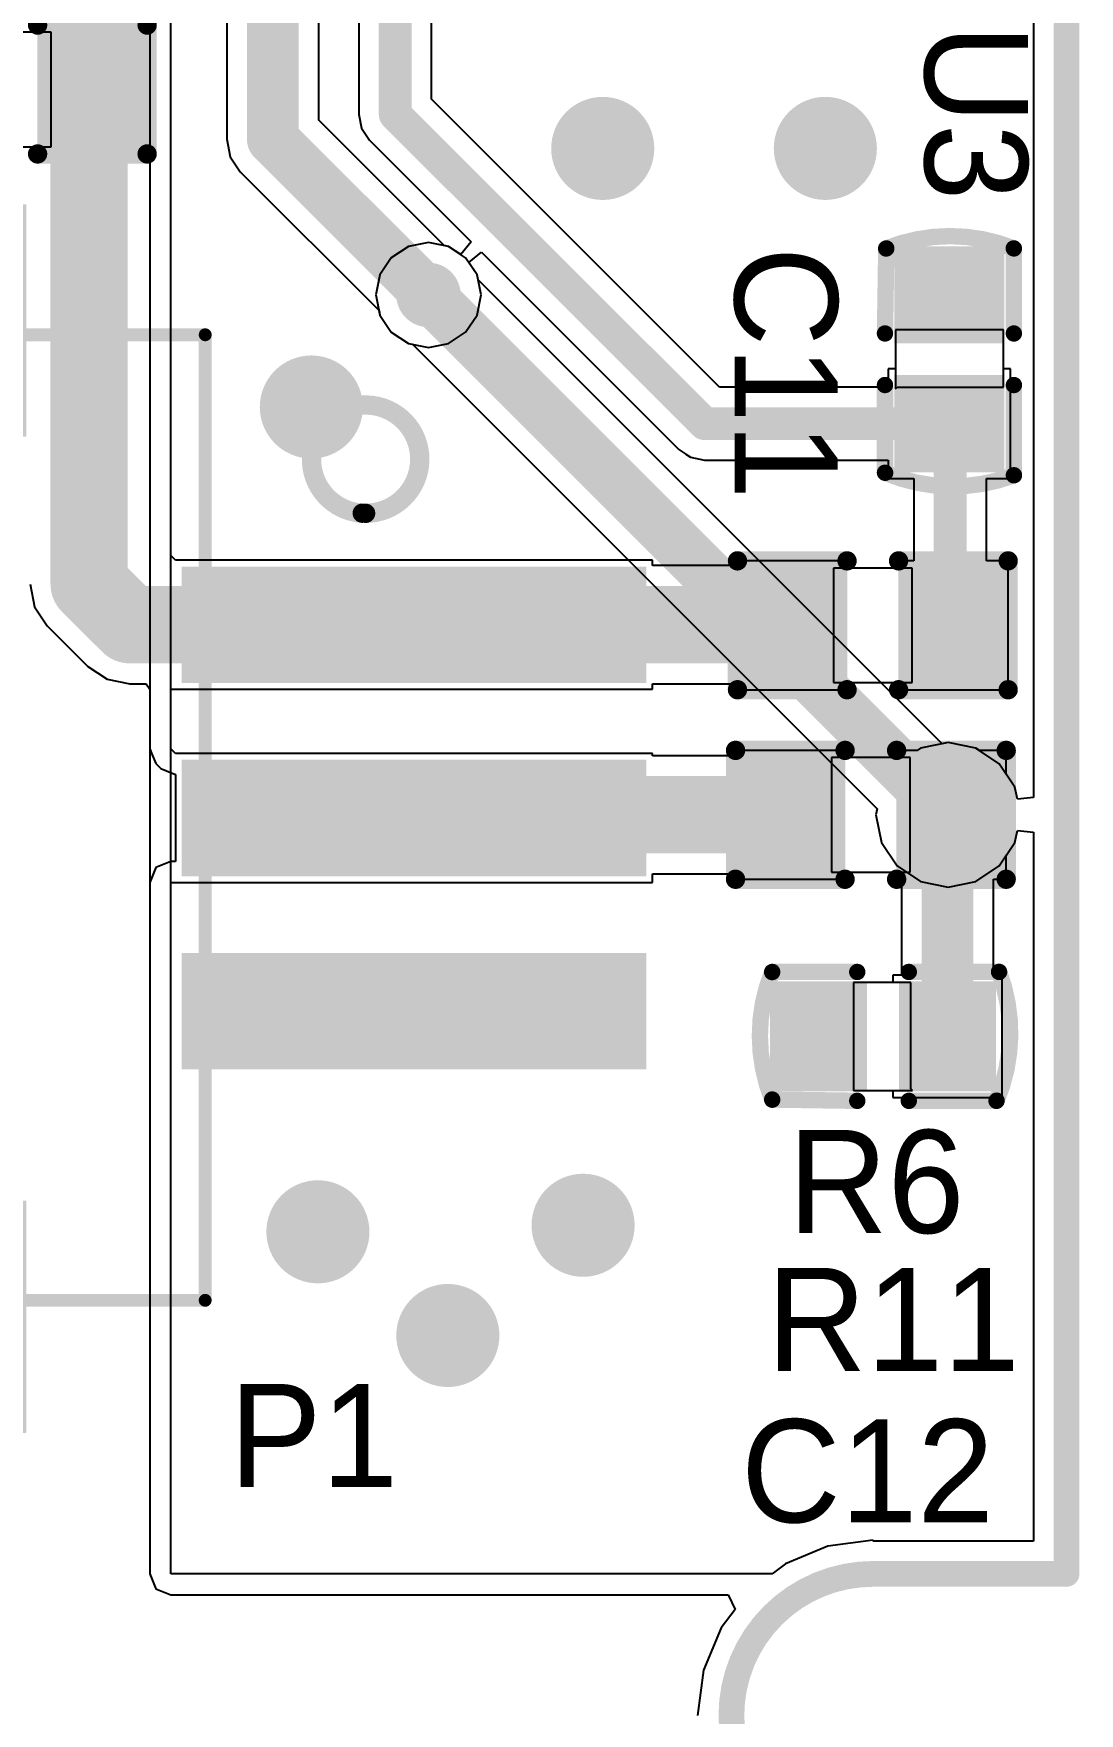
# Model space of a CAD drawing. Extents: x 10.58 to 11.54, y 9.91 to 15.27.
# Drawn here: x 11.102 to 11.421, y 10.654 to 11.167 of the extents above; entities that cross this region are included whole.
import ezdxf

# ---------------------------------------------------------------- set-up
doc = ezdxf.new("R2010")
doc.units = 0
doc.layers.get('0').update_dxf_attribs({"linetype": 'CONTINUOUS'})
for name, color, linetype in [('BOTTOMLAYER', 5, 'CONTINUOUS'), ('KEEPOUTLAYER', 6, 'CONTINUOUS'), ('MULTILAYER', 9, 'CONTINUOUS'), ('TOPLAYER', 1, 'CONTINUOUS'), ('TOPOVERLAY', 2, 'CONTINUOUS'), ('TOPPASTE', 8, 'CONTINUOUS'), ('TOPSOLDER', 216, 'CONTINUOUS'), ('VIAHOLELAYER', 16, 'CONTINUOUS')]:
    doc.layers.add(name, color=color, linetype=linetype)

# ---------------------------------------------------------------- blocks, each defined once
blk = doc.blocks.new('R_0402_12')
at = {"layer": 'TOPLAYER'}
for p, q in [((0.017, 0.0175), (-0.007, 0.0175)), ((-0.007, 0.0175), (-0.007, -0.0175)), ((0.017, -0.0175), (0.017, 0.0175)), ((-0.007, -0.0175), (0.017, -0.0175))]:
    blk.add_line(p, q, dxfattribs=at)
for points in [[(-0.006811, -0.01378), (-0.006811, 0.01378), (-0.030433, -0.01378), (-0.030433, 0.01378)], [(0.040433, -0.01378), (0.040433, 0.01378), (0.016811, -0.01378), (0.016811, 0.01378)]]:
    blk.add_solid(points, dxfattribs=at)
at = {"layer": 'TOPOVERLAY', "const_width": 0.005906}
for points in [[(-0.036339, 0.019685), (-0.036339, -0.019685)], [(-0.002874, 0.019685), (-0.036339, 0.019685)], [(0.046339, 0.019685), (0.012874, 0.019685)], [(0.046339, 0.019685), (0.046339, -0.019685)], [(-0.002874, -0.019685), (-0.036339, -0.019685)], [(0.046339, -0.019685), (0.012874, -0.019685)]]:
    blk.add_lwpolyline(points, dxfattribs=at)
at = {"layer": 'TOPOVERLAY', "const_width": 0.002953}
for points in [[(-0.037815, 0.019685, 1), (-0.034862, 0.019685, 1)], [(-0.037815, 0.019685, 1), (-0.034862, 0.019685, 1)], [(-0.00435, 0.019685, 1), (-0.001398, 0.019685, 1)], [(0.011398, 0.019685, 1), (0.01435, 0.019685, 1)], [(0.044862, 0.019685, 1), (0.047815, 0.019685, 1)], [(0.044862, 0.019685, 1), (0.047815, 0.019685, 1)], [(-0.037815, -0.019685, 1), (-0.034862, -0.019685, 1)], [(-0.037815, -0.019685, 1), (-0.034862, -0.019685, 1)], [(-0.00435, -0.019685, 1), (-0.001398, -0.019685, 1)], [(0.011398, -0.019685, 1), (0.01435, -0.019685, 1)], [(0.044862, -0.019685, 1), (0.047815, -0.019685, 1)], [(0.044862, -0.019685, 1), (0.047815, -0.019685, 1)]]:
    blk.add_lwpolyline(points, format="xyb", close=True, dxfattribs=at)
at = {"layer": 'TOPPASTE'}
for points in [[(-0.006811, -0.01378), (-0.006811, 0.01378), (-0.030433, -0.01378), (-0.030433, 0.01378)], [(0.040433, -0.01378), (0.040433, 0.01378), (0.016811, -0.01378), (0.016811, 0.01378)]]:
    blk.add_solid(points, dxfattribs=at)
at = {"layer": 'TOPSOLDER'}
for points in [[(-0.002811, -0.01778), (-0.002811, 0.01778), (-0.034433, -0.01778), (-0.034433, 0.01778)], [(0.044433, -0.01778), (0.044433, 0.01778), (0.012811, -0.01778), (0.012811, 0.01778)]]:
    blk.add_solid(points, dxfattribs=at)
blk = doc.blocks.new('C_0402_13')
at = {"layer": 'TOPLAYER'}
for p, q in [((0.008518, 0.0165), (-0.008982, 0.0165)), ((-0.008982, 0.0165), (-0.008982, -0.0165)), ((0.008518, -0.016), (0.008518, 0.0165)), ((-0.008982, -0.0165), (0.009018, -0.0165)), ((0.009018, -0.0165), (0.008518, -0.016))]:
    blk.add_line(p, q, dxfattribs=at)
for points in [[(-0.00884, -0.012795), (-0.00884, 0.012795), (-0.030494, -0.012795), (-0.030494, 0.012795)], [(0.03053, -0.012795), (0.03053, 0.012795), (0.008876, -0.012795), (0.008876, 0.012795)]]:
    blk.add_solid(points, dxfattribs=at)
at = {"layer": 'TOPOVERLAY', "const_width": 0.005}
for points in [[(-0.03382, -0.019341, -0.193022), (-0.033854, 0.01965)], [(0.035464, 0.019716, -0.191665), (0.034708, -0.019637)]]:
    blk.add_lwpolyline(points, format="xyb", dxfattribs=at)
at = {"layer": 'TOPOVERLAY', "const_width": 0.0025}
for points in [[(-0.035104, 0.01965, 1), (-0.032604, 0.01965, 1)], [(-0.03509, 0.019685, 1), (-0.03259, 0.019685, 1)], [(-0.009106, 0.019685, 1), (-0.006606, 0.019685, 1)], [(0.006642, 0.019685, 1), (0.009142, 0.019685, 1)], [(0.034214, 0.019716, 1), (0.036714, 0.019716, 1)], [(0.034225, 0.019685, 1), (0.036726, 0.019685, 1)], [(-0.03509, -0.019291, 1), (-0.03259, -0.019291, 1)], [(-0.03507, -0.019341, 1), (-0.03257, -0.019341, 1)], [(-0.009106, -0.019685, 1), (-0.006606, -0.019685, 1)], [(0.006642, -0.019685, 1), (0.009142, -0.019685, 1)], [(0.033438, -0.019685, 1), (0.035938, -0.019685, 1)], [(0.033458, -0.019637, 1), (0.035958, -0.019637, 1)]]:
    blk.add_lwpolyline(points, format="xyb", close=True, dxfattribs=at)
at = {"layer": 'TOPOVERLAY', "const_width": 0.005}
for points in [[(-0.03384, 0.019685), (-0.007856, 0.019685)], [(0.007892, 0.019685), (0.035476, 0.019685)], [(-0.03384, -0.019291), (-0.007856, -0.019685)], [(0.007892, -0.019685), (0.034688, -0.019685)]]:
    blk.add_lwpolyline(points, dxfattribs=at)
at = {"layer": 'TOPPASTE'}
for points in [[(-0.00884, -0.012795), (-0.00884, 0.012795), (-0.030494, -0.012795), (-0.030494, 0.012795)], [(0.03053, -0.012795), (0.03053, 0.012795), (0.008876, -0.012795), (0.008876, 0.012795)]]:
    blk.add_solid(points, dxfattribs=at)
at = {"layer": 'TOPSOLDER'}
for points in [[(-0.00484, -0.016795), (-0.00484, 0.016795), (-0.034494, -0.016795), (-0.034494, 0.016795)], [(0.03453, -0.016795), (0.03453, 0.016795), (0.004876, -0.016795), (0.004876, 0.016795)]]:
    blk.add_solid(points, dxfattribs=at)
blk = doc.blocks.new('R_0402_37')
at = {"layer": 'TOPLAYER'}
for p, q in [((0.017, 0.0175), (-0.007, 0.0175)), ((-0.007, 0.0175), (-0.007, -0.0175)), ((0.017, -0.0175), (0.017, 0.0175)), ((-0.007, -0.0175), (0.017, -0.0175))]:
    blk.add_line(p, q, dxfattribs=at)
for points in [[(-0.006811, -0.01378), (-0.006811, 0.01378), (-0.030433, -0.01378), (-0.030433, 0.01378)], [(0.040433, -0.01378), (0.040433, 0.01378), (0.016811, -0.01378), (0.016811, 0.01378)]]:
    blk.add_solid(points, dxfattribs=at)
at = {"layer": 'TOPOVERLAY', "const_width": 0.005906}
for points in [[(-0.002874, 0.019685), (-0.036339, 0.019685)], [(-0.036339, 0.019685), (-0.036339, -0.019685)], [(0.046339, 0.019685), (0.012874, 0.019685)], [(0.046339, 0.019685), (0.046339, -0.019685)], [(-0.002874, -0.019685), (-0.036339, -0.019685)], [(0.046339, -0.019685), (0.012874, -0.019685)]]:
    blk.add_lwpolyline(points, dxfattribs=at)
at = {"layer": 'TOPOVERLAY', "const_width": 0.002953}
for points in [[(-0.037815, 0.019685, 1), (-0.034862, 0.019685, 1)], [(-0.037815, 0.019685, 1), (-0.034862, 0.019685, 1)], [(-0.00435, 0.019685, 1), (-0.001398, 0.019685, 1)], [(0.011398, 0.019685, 1), (0.01435, 0.019685, 1)], [(0.044862, 0.019685, 1), (0.047815, 0.019685, 1)], [(0.044862, 0.019685, 1), (0.047815, 0.019685, 1)], [(-0.037815, -0.019685, 1), (-0.034862, -0.019685, 1)], [(-0.037815, -0.019685, 1), (-0.034862, -0.019685, 1)], [(-0.00435, -0.019685, 1), (-0.001398, -0.019685, 1)], [(0.011398, -0.019685, 1), (0.01435, -0.019685, 1)], [(0.044862, -0.019685, 1), (0.047815, -0.019685, 1)], [(0.044862, -0.019685, 1), (0.047815, -0.019685, 1)]]:
    blk.add_lwpolyline(points, format="xyb", close=True, dxfattribs=at)
at = {"layer": 'TOPPASTE'}
for points in [[(-0.006811, -0.01378), (-0.006811, 0.01378), (-0.030433, -0.01378), (-0.030433, 0.01378)], [(0.040433, -0.01378), (0.040433, 0.01378), (0.016811, -0.01378), (0.016811, 0.01378)]]:
    blk.add_solid(points, dxfattribs=at)
at = {"layer": 'TOPSOLDER'}
for points in [[(-0.002811, -0.01778), (-0.002811, 0.01778), (-0.034433, -0.01778), (-0.034433, 0.01778)], [(0.044433, -0.01778), (0.044433, 0.01778), (0.012811, -0.01778), (0.012811, 0.01778)]]:
    blk.add_solid(points, dxfattribs=at)
blk = doc.blocks.new('R_0402_44')
at = {"layer": 'TOPLAYER'}
for p, q in [((0.017, 0.0175), (-0.007, 0.0175)), ((-0.007, 0.0175), (-0.007, -0.0175)), ((0.017, -0.0175), (0.017, 0.0175)), ((-0.007, -0.0175), (0.017, -0.0175))]:
    blk.add_line(p, q, dxfattribs=at)
for points in [[(-0.006811, -0.01378), (-0.006811, 0.01378), (-0.030433, -0.01378), (-0.030433, 0.01378)], [(0.040433, -0.01378), (0.040433, 0.01378), (0.016811, -0.01378), (0.016811, 0.01378)]]:
    blk.add_solid(points, dxfattribs=at)
at = {"layer": 'TOPOVERLAY', "const_width": 0.005906}
for points in [[(-0.002874, 0.019685), (-0.036339, 0.019685)], [(-0.036339, 0.019685), (-0.036339, -0.019685)], [(0.046339, 0.019685), (0.012874, 0.019685)], [(0.046339, 0.019685), (0.046339, -0.019685)], [(-0.002874, -0.019685), (-0.036339, -0.019685)], [(0.046339, -0.019685), (0.012874, -0.019685)]]:
    blk.add_lwpolyline(points, dxfattribs=at)
at = {"layer": 'TOPOVERLAY', "const_width": 0.002953}
for points in [[(-0.037815, 0.019685, 1), (-0.034862, 0.019685, 1)], [(-0.037815, 0.019685, 1), (-0.034862, 0.019685, 1)], [(-0.00435, 0.019685, 1), (-0.001398, 0.019685, 1)], [(0.011398, 0.019685, 1), (0.01435, 0.019685, 1)], [(0.044862, 0.019685, 1), (0.047815, 0.019685, 1)], [(0.044862, 0.019685, 1), (0.047815, 0.019685, 1)], [(-0.037815, -0.019685, 1), (-0.034862, -0.019685, 1)], [(-0.037815, -0.019685, 1), (-0.034862, -0.019685, 1)], [(-0.00435, -0.019685, 1), (-0.001398, -0.019685, 1)], [(0.011398, -0.019685, 1), (0.01435, -0.019685, 1)], [(0.044862, -0.019685, 1), (0.047815, -0.019685, 1)], [(0.044862, -0.019685, 1), (0.047815, -0.019685, 1)]]:
    blk.add_lwpolyline(points, format="xyb", close=True, dxfattribs=at)
at = {"layer": 'TOPPASTE'}
for points in [[(-0.006811, -0.01378), (-0.006811, 0.01378), (-0.030433, -0.01378), (-0.030433, 0.01378)], [(0.040433, -0.01378), (0.040433, 0.01378), (0.016811, -0.01378), (0.016811, 0.01378)]]:
    blk.add_solid(points, dxfattribs=at)
at = {"layer": 'TOPSOLDER'}
for points in [[(-0.002811, -0.01778), (-0.002811, 0.01778), (-0.034433, -0.01778), (-0.034433, 0.01778)], [(0.044433, -0.01778), (0.044433, 0.01778), (0.012811, -0.01778), (0.012811, 0.01778)]]:
    blk.add_solid(points, dxfattribs=at)
blk = doc.blocks.new('TU1501WNR_3PS_VOID___NL_48')
at = {"layer": 'TOPLAYER'}
for points in [[(0.074803, -0.00315), (0.102362, -0.00315), (0.074803, 0.130709), (0.102362, 0.130709)], [(0.133858, -0.00315), (0.161417, -0.00315), (0.133858, 0.130709), (0.161417, 0.130709)], [(0.192913, -0.00315), (0.220472, -0.00315), (0.192913, 0.130709), (0.220472, 0.130709)], [(-0.035827, -0.133402), (0.027165, -0.133402), (-0.035827, -0.058598), (0.027165, -0.058598)], [(0.268504, -0.133402), (0.331496, -0.133402), (0.268504, -0.058598), (0.331496, -0.058598)]]:
    blk.add_solid(points, dxfattribs=at)
at = {"layer": 'TOPOVERLAY', "const_width": 0.005906}
blk.add_lwpolyline([(0.054521, 0.047968, -64.078045), (0.054553, 0.049)], format="xyb", dxfattribs=at)
at = {"layer": 'TOPOVERLAY'}
for points, const_width in [([(0.053076, 0.049, 1), (0.056029, 0.049, 1)], 0.002953), ([(0.053044, 0.047968, 1), (0.055997, 0.047968, 1)], 0.002953), ([(-0.000984, 0, 1), (0.000984, 0, 1)], 0.001969), ([(-0.000984, 0, 1), (0.000984, 0, 1)], 0.001969), ([(0.294016, 0, 1), (0.295984, 0, 1)], 0.001969), ([(0.294016, 0, 1), (0.295984, 0, 1)], 0.001969), ([(-0.000984, -0.169291, 1), (0.000984, -0.169291, 1)], 0.001969), ([(-0.000984, -0.169291, 1), (0.000984, -0.169291, 1)], 0.001969), ([(0.294016, -0.169291, 1), (0.295984, -0.169291, 1)], 0.001969), ([(0.294016, -0.169291, 1), (0.295984, -0.169291, 1)], 0.001969)]:
    blk.add_lwpolyline(points, format="xyb", close=True, dxfattribs=dict(at, const_width=const_width))
at = {"layer": 'TOPOVERLAY', "const_width": 0.003937}
for points in [[(0.295, 0), (0, 0)], [(0, -0.169291), (0, 0)], [(0.295, -0.169291), (0.295, 0)], [(0.295, -0.169291), (0, -0.169291)]]:
    blk.add_lwpolyline(points, dxfattribs=at)
at = {"layer": 'TOPPASTE'}
for points in [[(0.074803, -0.00315), (0.102362, -0.00315), (0.074803, 0.130709), (0.102362, 0.130709)], [(0.133858, -0.00315), (0.161417, -0.00315), (0.133858, 0.130709), (0.161417, 0.130709)], [(0.192913, -0.00315), (0.220472, -0.00315), (0.192913, 0.130709), (0.220472, 0.130709)], [(-0.035827, -0.133402), (0.027165, -0.133402), (-0.035827, -0.058598), (0.027165, -0.058598)], [(0.268504, -0.133402), (0.331496, -0.133402), (0.268504, -0.058598), (0.331496, -0.058598)]]:
    blk.add_solid(points, dxfattribs=at)
at = {"layer": 'TOPSOLDER'}
for points in [[(0.070803, -0.00715), (0.106362, -0.00715), (0.070803, 0.134709), (0.106362, 0.134709)], [(0.129858, -0.00715), (0.165417, -0.00715), (0.129858, 0.134709), (0.165417, 0.134709)], [(0.188913, -0.00715), (0.224472, -0.00715), (0.188913, 0.134709), (0.224472, 0.134709)], [(-0.039827, -0.137402), (0.031165, -0.137402), (-0.039827, -0.054599), (0.031165, -0.054599)], [(0.264504, -0.137402), (0.335496, -0.137402), (0.264504, -0.054599), (0.335496, -0.054599)]]:
    blk.add_solid(points, dxfattribs=at)
blk = doc.blocks.new('C_0402_68')
at = {"layer": 'TOPLAYER'}
for p, q in [((0.008518, 0.0165), (-0.008982, 0.0165)), ((-0.008982, 0.0165), (-0.008982, -0.0165)), ((0.008518, -0.016), (0.008518, 0.0165)), ((-0.008982, -0.0165), (0.009018, -0.0165)), ((0.009018, -0.0165), (0.008518, -0.016))]:
    blk.add_line(p, q, dxfattribs=at)
for points in [[(-0.00884, -0.012795), (-0.00884, 0.012795), (-0.030494, -0.012795), (-0.030494, 0.012795)], [(0.03053, -0.012795), (0.03053, 0.012795), (0.008876, -0.012795), (0.008876, 0.012795)]]:
    blk.add_solid(points, dxfattribs=at)
at = {"layer": 'TOPOVERLAY', "const_width": 0.005}
for points in [[(-0.03382, -0.019341, -0.193022), (-0.033854, 0.01965)], [(0.035464, 0.019716, -0.191665), (0.034708, -0.019637)]]:
    blk.add_lwpolyline(points, format="xyb", dxfattribs=at)
at = {"layer": 'TOPOVERLAY', "const_width": 0.0025}
for points in [[(-0.035104, 0.01965, 1), (-0.032604, 0.01965, 1)], [(-0.03509, 0.019685, 1), (-0.03259, 0.019685, 1)], [(-0.009106, 0.019685, 1), (-0.006606, 0.019685, 1)], [(0.006642, 0.019685, 1), (0.009142, 0.019685, 1)], [(0.034214, 0.019716, 1), (0.036714, 0.019716, 1)], [(0.034225, 0.019685, 1), (0.036726, 0.019685, 1)], [(-0.03509, -0.019291, 1), (-0.03259, -0.019291, 1)], [(-0.03507, -0.019341, 1), (-0.03257, -0.019341, 1)], [(-0.009106, -0.019685, 1), (-0.006606, -0.019685, 1)], [(0.006642, -0.019685, 1), (0.009142, -0.019685, 1)], [(0.033438, -0.019685, 1), (0.035938, -0.019685, 1)], [(0.033458, -0.019637, 1), (0.035958, -0.019637, 1)]]:
    blk.add_lwpolyline(points, format="xyb", close=True, dxfattribs=at)
at = {"layer": 'TOPOVERLAY', "const_width": 0.005}
for points in [[(-0.007856, 0.019685), (-0.03384, 0.019685)], [(0.035476, 0.019685), (0.007892, 0.019685)], [(-0.007856, -0.019685), (-0.03384, -0.019291)], [(0.034688, -0.019685), (0.007892, -0.019685)]]:
    blk.add_lwpolyline(points, dxfattribs=at)
at = {"layer": 'TOPPASTE'}
for points in [[(-0.00884, -0.012795), (-0.00884, 0.012795), (-0.030494, -0.012795), (-0.030494, 0.012795)], [(0.03053, -0.012795), (0.03053, 0.012795), (0.008876, -0.012795), (0.008876, 0.012795)]]:
    blk.add_solid(points, dxfattribs=at)
at = {"layer": 'TOPSOLDER'}
for points in [[(-0.00484, -0.016795), (-0.00484, 0.016795), (-0.034494, -0.016795), (-0.034494, 0.016795)], [(0.03453, -0.016795), (0.03453, 0.016795), (0.004876, -0.016795), (0.004876, 0.016795)]]:
    blk.add_solid(points, dxfattribs=at)

msp = doc.modelspace()

# ---------------------------------------------------------------- linework, layer by layer
at = {"layer": 'BOTTOMLAYER'}
for p, q in [((11.137006, 11.322573), (11.137006, 10.696589)), ((11.143398, 10.696589), (11.143398, 11.322573)), ((11.406985, 11.322573), (11.406985, 10.933762)), ((11.215994, 11.102171), (11.210785, 11.098691)), ((11.222138, 11.103393), (11.215994, 11.102171)), ((11.228283, 11.102171), (11.222138, 11.103393)), ((11.233492, 11.098691), (11.228283, 11.102171)), ((11.210785, 11.098691), (11.207304, 11.093481)), ((11.236973, 11.093481), (11.233492, 11.098691)), ((11.207304, 11.093481), (11.206082, 11.087337)), ((11.237272, 11.091979), (11.236973, 11.093481)), ((11.379039, 10.950212), (11.237272, 11.091979)), ((11.206082, 11.087337), (11.207304, 11.081192)), ((11.207304, 11.081192), (11.210785, 11.075983)), ((11.210785, 11.075983), (11.215994, 11.072503)), ((11.215994, 11.072503), (11.217262, 11.07225)), ((11.217262, 11.07225), (11.35917, 10.930343)), ((11.380881, 10.950578), (11.379039, 10.950212)), ((11.38933, 10.948898), (11.380881, 10.950578)), ((11.396492, 10.944112), (11.38933, 10.948898)), ((11.401278, 10.936949), (11.396492, 10.944112)), ((11.402009, 10.933272), (11.401278, 10.936949)), ((11.406985, 10.933762), (11.402009, 10.933272)), ((11.35917, 10.930343), (11.358803, 10.928501)), ((11.358803, 10.928501), (11.360484, 10.920052)), ((11.401278, 10.920052), (11.402009, 10.923729)), ((11.402009, 10.923729), (11.406985, 10.923239)), ((11.406985, 10.923239), (11.406985, 10.706622)), ((11.360484, 10.920052), (11.36527, 10.912889)), ((11.396492, 10.912889), (11.401278, 10.920052)), ((11.36527, 10.912889), (11.372432, 10.908103)), ((11.38933, 10.908103), (11.396492, 10.912889)), ((11.372432, 10.908103), (11.380881, 10.906423)), ((11.380881, 10.906423), (11.38933, 10.908103)), ((11.357966, 10.706888), (11.344091, 10.705061)), ((11.357966, 10.706622), (11.357966, 10.706888)), ((11.406985, 10.706622), (11.357966, 10.706622)), ((11.344091, 10.705061), (11.331161, 10.699705)), ((11.137006, 10.696589), (11.138878, 10.692069)), ((11.3271, 10.696589), (11.143398, 10.696589)), ((11.331161, 10.699705), (11.3271, 10.696589)), ((11.138878, 10.692069), (11.143398, 10.690197)), ((11.143398, 10.690197), (11.313647, 10.690197)), ((11.315859, 10.685712), (11.311539, 10.680083)), ((11.313647, 10.690197), (11.315859, 10.685712)), ((11.311539, 10.680083), (11.306184, 10.667154)), ((11.306184, 10.667154), (11.304357, 10.653279))]:
    msp.add_line(p, q, dxfattribs=at)
for points, const_width in [([(11.267485, 11.132101, 1), (11.283233, 11.132101, 1)], 0.015748), ([(11.335485, 11.132101, 1), (11.351233, 11.132101, 1)], 0.015748), ([(11.217217, 11.087337, 1), (11.22706, 11.087337, 1)], 0.009843), ([(11.218201, 11.087337, 1), (11.226075, 11.087337, 1)], 0.007874), ([(11.218201, 11.087243, 1), (11.226075, 11.087243, 1)], 0.007874), ([(11.218201, 11.087243, 1), (11.226075, 11.087243, 1)], 0.007874), ([(11.178485, 11.053101, 1), (11.194233, 11.053101, 1)], 0.015748), ([(11.373007, 10.928501, 1), (11.388755, 10.928501, 1)], 0.015748), ([(11.376944, 10.928501, 1), (11.384818, 10.928501, 1)], 0.007874), ([(11.261485, 10.803101, 1), (11.277233, 10.803101, 1)], 0.015748), ([(11.180485, 10.801101, 1), (11.196233, 10.801101, 1)], 0.015748), ([(11.22017, 10.769423, 1), (11.235918, 10.769423, 1)], 0.015748)]:
    msp.add_lwpolyline(points, format="xyb", close=True, dxfattribs=dict(at, const_width=const_width))
at = {"layer": 'BOTTOMLAYER', "const_width": 0.015748}
for points in [[(11.222138, 11.087243), (11.222138, 11.087337)], [(11.222138, 11.087243), (11.380881, 10.928501)]]:
    msp.add_lwpolyline(points, dxfattribs=at)
at = {"layer": 'KEEPOUTLAYER', "const_width": 0.007874}
for points in [[(11.417021, 10.696586), (11.417021, 12.641469)], [(11.357966, 10.696586), (11.417021, 10.696586)]]:
    msp.add_lwpolyline(points, dxfattribs=at)
msp.add_lwpolyline([(11.357966, 10.609972, -1), (11.357966, 10.696586)], format="xyb", dxfattribs=at)
at = {"layer": 'KEEPOUTLAYER', "const_width": 0.003937}
for points in [[(11.355997, 10.696586, 1), (11.359934, 10.696586, 1)], [(11.355997, 10.696586, 1), (11.359934, 10.696586, 1)], [(11.415052, 10.696586, 1), (11.418989, 10.696586, 1)], [(11.415052, 10.696586, 1), (11.418989, 10.696586, 1)]]:
    msp.add_lwpolyline(points, format="xyb", close=True, dxfattribs=at)
at = {"layer": 'MULTILAYER'}
for points, const_width in [([(11.267485, 11.132101, 1), (11.283233, 11.132101, 1)], 0.015748), ([(11.335485, 11.132101, 1), (11.351233, 11.132101, 1)], 0.015748), ([(11.217217, 11.087337, 1), (11.22706, 11.087337, 1)], 0.009843), ([(11.178485, 11.053101, 1), (11.194233, 11.053101, 1)], 0.015748), ([(11.373007, 10.928501, 1), (11.388755, 10.928501, 1)], 0.015748), ([(11.261485, 10.803101, 1), (11.277233, 10.803101, 1)], 0.015748), ([(11.180485, 10.801101, 1), (11.196233, 10.801101, 1)], 0.015748), ([(11.22017, 10.769423, 1), (11.235918, 10.769423, 1)], 0.015748)]:
    msp.add_lwpolyline(points, format="xyb", close=True, dxfattribs=dict(at, const_width=const_width))
at = {"layer": 'TOPLAYER'}
for p, q in [((11.143398, 11.007752), (11.143398, 11.322573)), ((11.406985, 11.322573), (11.406985, 10.933762)), ((11.160508, 11.260677), (11.160508, 11.134918)), ((11.188607, 11.140738), (11.188607, 11.260677)), ((11.20084, 11.235086), (11.20084, 11.142501)), ((11.223078, 11.147106), (11.223078, 11.235086)), ((11.311068, 11.059117), (11.223078, 11.147106)), ((11.20084, 11.142501), (11.20084, 11.142501)), ((11.20084, 11.142501), (11.201686, 11.138245)), ((11.226897, 11.102447), (11.188607, 11.140738)), ((11.201686, 11.138245), (11.204096, 11.134638)), ((11.160508, 11.134918), (11.161577, 11.129542)), ((11.204096, 11.134638), (11.235202, 11.103533)), ((11.161577, 11.129542), (11.164623, 11.124984)), ((11.164623, 11.124984), (11.207028, 11.082578)), ((11.228283, 11.102171), (11.226897, 11.102447)), ((11.23203, 11.099668), (11.228283, 11.102171)), ((11.235202, 11.103533), (11.23203, 11.099668)), ((11.23203, 11.099668), (11.23203, 11.099668)), ((11.234469, 11.097228), (11.238334, 11.1004)), ((11.236973, 11.093481), (11.234469, 11.097228)), ((11.238334, 11.1004), (11.298599, 11.040135)), ((11.238195, 11.087337), (11.236973, 11.093481)), ((11.236973, 11.081192), (11.238195, 11.087337)), ((11.207028, 11.082578), (11.207304, 11.081192)), ((11.207304, 11.081192), (11.210785, 11.075983)), ((11.233492, 11.075983), (11.236973, 11.081192)), ((11.210785, 11.075983), (11.215994, 11.072503)), ((11.228283, 11.072503), (11.233492, 11.075983)), ((11.397759, 11.076683), (11.364759, 11.076683)), ((11.364759, 11.076683), (11.364759, 11.06473)), ((11.397759, 11.06473), (11.397759, 11.076683)), ((11.215994, 11.072503), (11.222138, 11.07128)), ((11.222138, 11.07128), (11.228283, 11.072503)), ((11.364759, 11.06473), (11.362558, 11.06473)), ((11.362558, 11.06473), (11.362558, 11.059117)), ((11.39996, 11.06473), (11.397759, 11.06473)), ((11.39996, 11.031265), (11.39996, 11.06473)), ((11.362558, 11.059117), (11.311068, 11.059117)), ((11.298599, 11.040135), (11.298599, 11.040135)), ((11.298599, 11.040135), (11.300762, 11.03869)), ((11.300762, 11.03869), (11.302207, 11.037725)), ((11.302207, 11.037725), (11.306462, 11.036878)), ((11.306462, 11.036878), (11.362558, 11.036878)), ((11.362558, 11.036878), (11.362558, 11.031265)), ((11.362558, 11.031265), (11.370362, 11.031265)), ((11.370362, 11.031265), (11.370362, 11.006086)), ((11.3926, 11.006086), (11.3926, 11.031265)), ((11.3926, 11.031265), (11.39996, 11.031265)), ((11.144879, 11.006271), (11.143398, 11.007752)), ((11.290548, 11.006271), (11.144879, 11.006271)), ((11.144879, 11.006271), (11.144879, 11.006271)), ((11.144879, 11.006271), (11.144879, 11.006271)), ((11.290548, 11.00465), (11.290548, 11.006271)), ((11.31652, 11.00465), (11.290548, 11.00465)), ((11.351953, 11.006086), (11.31652, 11.006086)), ((11.31652, 11.006086), (11.31652, 11.00465)), ((11.351953, 11.003901), (11.351953, 11.006086)), ((11.363764, 11.003901), (11.351953, 11.003901)), ((11.370362, 11.006086), (11.363764, 11.006086)), ((11.363764, 11.006086), (11.363764, 11.003901)), ((11.399197, 11.006086), (11.3926, 11.006086)), ((11.399197, 10.966716), (11.399197, 11.006086)), ((11.100419, 10.998977), (11.101794, 10.992064)), ((11.101794, 10.992064), (11.105709, 10.986204)), ((11.105709, 10.986204), (11.1181, 10.973814)), ((11.1181, 10.973814), (11.1181, 10.973814)), ((11.1181, 10.973814), (11.1181, 10.973814)), ((11.1181, 10.973814), (11.1181, 10.973813)), ((11.1181, 10.973813), (11.1181, 10.973813)), ((11.1181, 10.973813), (11.1181, 10.973813)), ((11.1181, 10.973813), (11.1181, 10.973813)), ((11.1181, 10.973813), (11.1181, 10.973813)), ((11.1181, 10.973813), (11.1181, 10.973813)), ((11.1181, 10.973813), (11.1181, 10.973813)), ((11.1181, 10.973813), (11.1181, 10.973813)), ((11.1181, 10.973813), (11.1181, 10.973813)), ((11.1181, 10.973813), (11.12396, 10.969898)), ((11.12396, 10.969898), (11.130873, 10.968523)), ((11.130873, 10.968523), (11.135923, 10.968523)), ((11.135923, 10.968523), (11.137006, 10.966901)), ((11.290548, 10.966901), (11.290548, 10.968523)), ((11.290548, 10.968523), (11.31652, 10.968523)), ((11.31652, 10.968523), (11.31652, 10.966716)), ((11.351953, 10.966716), (11.351953, 10.968901)), ((11.351953, 10.968901), (11.363764, 10.968901)), ((11.363764, 10.968901), (11.363764, 10.966716)), ((11.137006, 10.966901), (11.137006, 10.948697)), ((11.143398, 10.948697), (11.143398, 10.966901)), ((11.143398, 10.966901), (11.144879, 10.966901)), ((11.144879, 10.966901), (11.144879, 10.966901)), ((11.144879, 10.966901), (11.290548, 10.966901)), ((11.31652, 10.966716), (11.351953, 10.966716)), ((11.363764, 10.966716), (11.399197, 10.966716)), ((11.137006, 10.948697), (11.137006, 10.948697)), ((11.137006, 10.948697), (11.137006, 10.948697)), ((11.137006, 10.948697), (11.137782, 10.946824)), ((11.144879, 10.947216), (11.143398, 10.948697)), ((11.146934, 10.947216), (11.144879, 10.947216)), ((11.290548, 10.947216), (11.146934, 10.947216)), ((11.146934, 10.947216), (11.146934, 10.947216)), ((11.146934, 10.947216), (11.146934, 10.947216)), ((11.290548, 10.946564), (11.290548, 10.947216)), ((11.351353, 10.948186), (11.31592, 10.948186)), ((11.31592, 10.948186), (11.31592, 10.946564)), ((11.351353, 10.946001), (11.351353, 10.948186)), ((11.371366, 10.948186), (11.363164, 10.948186)), ((11.363164, 10.948186), (11.363164, 10.946001)), ((11.372432, 10.948898), (11.371366, 10.948186)), ((11.380881, 10.950578), (11.372432, 10.948898)), ((11.38933, 10.948898), (11.380881, 10.950578)), ((11.390395, 10.948186), (11.38933, 10.948898)), ((11.398597, 10.948186), (11.390395, 10.948186)), ((11.398597, 10.940961), (11.398597, 10.948186)), ((11.137782, 10.946824), (11.138878, 10.944177)), ((11.138878, 10.944177), (11.138878, 10.944177)), ((11.138878, 10.944177), (11.138879, 10.944177)), ((11.138879, 10.944177), (11.140358, 10.942697)), ((11.140358, 10.942697), (11.140358, 10.942697)), ((11.140358, 10.942697), (11.140359, 10.942697)), ((11.140359, 10.942697), (11.140359, 10.942696)), ((11.140359, 10.942696), (11.142137, 10.94196)), ((11.142137, 10.94196), (11.144878, 10.940824)), ((11.31592, 10.946564), (11.290548, 10.946564)), ((11.363164, 10.946001), (11.351353, 10.946001)), ((11.144878, 10.940824), (11.144879, 10.940824)), ((11.144879, 10.940824), (11.144879, 10.914238)), ((11.401278, 10.936949), (11.398597, 10.940961)), ((11.402009, 10.933272), (11.401278, 10.936949)), ((11.406985, 10.933762), (11.402009, 10.933272)), ((11.401278, 10.920052), (11.402009, 10.923729)), ((11.402009, 10.923729), (11.406985, 10.923239)), ((11.406985, 10.923239), (11.406985, 10.706622)), ((11.398597, 10.91604), (11.401278, 10.920052)), ((11.138878, 10.912366), (11.137006, 10.907846)), ((11.143398, 10.914238), (11.138878, 10.912366)), ((11.144878, 10.914238), (11.143398, 10.914238)), ((11.144879, 10.914238), (11.144878, 10.914238)), ((11.351353, 10.908816), (11.351353, 10.911001)), ((11.351353, 10.911001), (11.363164, 10.911001)), ((11.363164, 10.911001), (11.363164, 10.908816)), ((11.398597, 10.908816), (11.398597, 10.91604)), ((11.137006, 10.907846), (11.137006, 10.696589)), ((11.143398, 10.696589), (11.143398, 10.907846)), ((11.143398, 10.907846), (11.143398, 10.907846)), ((11.143398, 10.907846), (11.144879, 10.907846)), ((11.144879, 10.907846), (11.146934, 10.907846)), ((11.146934, 10.907846), (11.146934, 10.907846)), ((11.146934, 10.907846), (11.146934, 10.907846)), ((11.146934, 10.907846), (11.290548, 10.907846)), ((11.290548, 10.907846), (11.290548, 10.910437)), ((11.290548, 10.910437), (11.31592, 10.910437)), ((11.31592, 10.910437), (11.31592, 10.908816)), ((11.31592, 10.908816), (11.351353, 10.908816)), ((11.363164, 10.908816), (11.366612, 10.908816)), ((11.366612, 10.908816), (11.366612, 10.879501)), ((11.394711, 10.879501), (11.394711, 10.908816)), ((11.394711, 10.908816), (11.398597, 10.908816)), ((11.36393, 10.877301), (11.351977, 10.877301)), ((11.351977, 10.877301), (11.351977, 10.844301)), ((11.366612, 10.879501), (11.36393, 10.879501)), ((11.36393, 10.879501), (11.36393, 10.877301)), ((11.397394, 10.879501), (11.394711, 10.879501)), ((11.397394, 10.8421), (11.397394, 10.879501)), ((11.351977, 10.844301), (11.36393, 10.844301)), ((11.36393, 10.844301), (11.36393, 10.8421)), ((11.36393, 10.8421), (11.397394, 10.8421)), ((11.357966, 10.706888), (11.344091, 10.705061)), ((11.357966, 10.706622), (11.357966, 10.706888)), ((11.406985, 10.706622), (11.357966, 10.706622)), ((11.344091, 10.705061), (11.331161, 10.699705)), ((11.137006, 10.696589), (11.138878, 10.692069)), ((11.3271, 10.696589), (11.143398, 10.696589)), ((11.331161, 10.699705), (11.3271, 10.696589)), ((11.138878, 10.692069), (11.143398, 10.690197)), ((11.143398, 10.690197), (11.313647, 10.690197)), ((11.315859, 10.685712), (11.311539, 10.680083)), ((11.313647, 10.690197), (11.315859, 10.685712)), ((11.311539, 10.680083), (11.306184, 10.667154)), ((11.306184, 10.667154), (11.304357, 10.653279))]:
    msp.add_line(p, q, dxfattribs=at)
for points, const_width in [([(11.118482, 11.150094), (11.118482, 11.594339)], 0.023622), ([(11.174557, 11.134918), (11.174557, 11.260677)], 0.015748), ([(11.211959, 11.142501), (11.211959, 11.260677)], 0.01), ([(11.118482, 10.998977), (11.118482, 11.150094)], 0.023622), ([(11.211959, 11.142501), (11.306462, 11.047998)], 0.01), ([(11.174557, 11.134918), (11.222138, 11.087337)], 0.015748), ([(11.306462, 11.047998), (11.381259, 11.047998)], 0.01), ([(11.381259, 11.047998), (11.381481, 11.047776)], 0.01), ([(11.381481, 10.986401), (11.381481, 11.047776)], 0.01), ([(11.118482, 10.998977), (11.130873, 10.986586)], 0.023622), ([(11.130873, 10.986586), (11.217713, 10.986586)], 0.023622), ([(11.217713, 10.986586), (11.334051, 10.986586)], 0.023622), ([(11.334051, 10.986586), (11.334237, 10.986401)], 0.023622), ([(11.217713, 10.927531), (11.218682, 10.928501)], 0.023622), ([(11.218682, 10.928501), (11.333637, 10.928501)], 0.023622), ([(11.380662, 10.860801), (11.380662, 10.928282)], 0.015748), ([(11.380662, 10.928282), (11.380881, 10.928501)], 0.01)]:
    msp.add_lwpolyline(points, dxfattribs=dict(at, const_width=const_width))
for points, const_width in [([(11.112577, 11.150094, 1), (11.124388, 11.150094, 1)], 0.011811), ([(11.112577, 11.150094, 1), (11.124388, 11.150094, 1)], 0.011811), ([(11.209459, 11.142501, 1), (11.214459, 11.142501, 1)], 0.005), ([(11.209459, 11.142501, 1), (11.214459, 11.142501, 1)], 0.005), ([(11.267485, 11.132101, 1), (11.283233, 11.132101, 1)], 0.015748), ([(11.335485, 11.132101, 1), (11.351233, 11.132101, 1)], 0.015748), ([(11.17062, 11.134918, 1), (11.178494, 11.134918, 1)], 0.007874), ([(11.17062, 11.134918, 1), (11.178494, 11.134918, 1)], 0.007874), ([(11.217217, 11.087337, 1), (11.22706, 11.087337, 1)], 0.009843), ([(11.218201, 11.087337, 1), (11.226075, 11.087337, 1)], 0.007874), ([(11.178485, 11.053101, 1), (11.194233, 11.053101, 1)], 0.015748), ([(11.303962, 11.047998, 1), (11.308962, 11.047998, 1)], 0.005), ([(11.303962, 11.047998, 1), (11.308962, 11.047998, 1)], 0.005), ([(11.378759, 11.047998, 1), (11.383759, 11.047998, 1)], 0.005), ([(11.378759, 11.047998, 1), (11.383759, 11.047998, 1)], 0.005), ([(11.378981, 11.047776, 1), (11.383981, 11.047776, 1)], 0.005), ([(11.378981, 11.047776, 1), (11.383981, 11.047776, 1)], 0.005), ([(11.112577, 10.998977, 1), (11.124388, 10.998977, 1)], 0.011811), ([(11.112577, 10.998977, 1), (11.124388, 10.998977, 1)], 0.011811), ([(11.124968, 10.986586, 1), (11.136779, 10.986586, 1)], 0.011811), ([(11.124968, 10.986586, 1), (11.136779, 10.986586, 1)], 0.011811), ([(11.211808, 10.986586, 1), (11.223619, 10.986586, 1)], 0.011811), ([(11.211808, 10.986586, 1), (11.223619, 10.986586, 1)], 0.011811), ([(11.328145, 10.986586, 1), (11.339956, 10.986586, 1)], 0.011811), ([(11.328145, 10.986586, 1), (11.339956, 10.986586, 1)], 0.011811), ([(11.328331, 10.986401, 1), (11.340142, 10.986401, 1)], 0.011811), ([(11.378981, 10.986401, 1), (11.383981, 10.986401, 1)], 0.005), ([(11.373007, 10.928501, 1), (11.388755, 10.928501, 1)], 0.015748), ([(11.211808, 10.927531, 1), (11.223619, 10.927531, 1)], 0.011811), ([(11.212777, 10.928501, 1), (11.224588, 10.928501, 1)], 0.011811), ([(11.212777, 10.928501, 1), (11.224588, 10.928501, 1)], 0.011811), ([(11.327731, 10.928501, 1), (11.339542, 10.928501, 1)], 0.011811), ([(11.376725, 10.928282, 1), (11.384599, 10.928282, 1)], 0.007874), ([(11.378162, 10.928282, 1), (11.383162, 10.928282, 1)], 0.005), ([(11.378381, 10.928501, 1), (11.383381, 10.928501, 1)], 0.005), ([(11.376725, 10.860801, 1), (11.384599, 10.860801, 1)], 0.007874), ([(11.261485, 10.803101, 1), (11.277233, 10.803101, 1)], 0.015748), ([(11.180485, 10.801101, 1), (11.196233, 10.801101, 1)], 0.015748), ([(11.22017, 10.769423, 1), (11.235918, 10.769423, 1)], 0.015748)]:
    msp.add_lwpolyline(points, format="xyb", close=True, dxfattribs=dict(at, const_width=const_width))
at = {"layer": 'VIAHOLELAYER'}
for points, const_width in [([(11.269453, 11.132101, 1), (11.281264, 11.132101, 1)], 0.011811), ([(11.337453, 11.132101, 1), (11.349264, 11.132101, 1)], 0.011811), ([(11.219186, 11.087337, 1), (11.225091, 11.087337, 1)], 0.005906), ([(11.180453, 11.053101, 1), (11.192264, 11.053101, 1)], 0.011811), ([(11.374975, 10.928501, 1), (11.386786, 10.928501, 1)], 0.011811), ([(11.263453, 10.803101, 1), (11.275264, 10.803101, 1)], 0.011811), ([(11.182453, 10.801101, 1), (11.194264, 10.801101, 1)], 0.011811), ([(11.222138, 10.769423, 1), (11.233949, 10.769423, 1)], 0.011811)]:
    msp.add_lwpolyline(points, format="xyb", close=True, dxfattribs=dict(at, const_width=const_width))

# ---------------------------------------------------------------- block references
for name, p, rotation in [('R_0402_44', (11.09986, 11.150094), 180), ('TU1501WNR_3PS_VOID___NL_48', (11.153934, 11.075169), 270), ('C_0402_68', (11.381259, 11.067701), 270), ('R_0402_12', (11.362859, 10.986401), 180), ('R_0402_37', (11.362259, 10.928501), 180), ('C_0402_13', (11.360959, 10.860801), 360)]:
    msp.add_blockref(name, p, dxfattribs=dict(rotation=rotation))

# ---------------------------------------------------------------- texts
at = {"layer": 'TOPOVERLAY'}
for s, rotation, p in [('U3', 270, (11.373713, 11.170014)), ('C11', 270, (11.315642, 11.102101)), ('R6', 360, (11.33199, 10.800719)), ('R11', 360, (11.325485, 10.758597)), ('P1', 360, (11.161359, 10.723101)), ('C12', 360, (11.317611, 10.712337))]:
    msp.add_text(s, height=0.031496, rotation=rotation, dxfattribs=at).set_placement(p)

doc.saveas('drawing.dxf')
